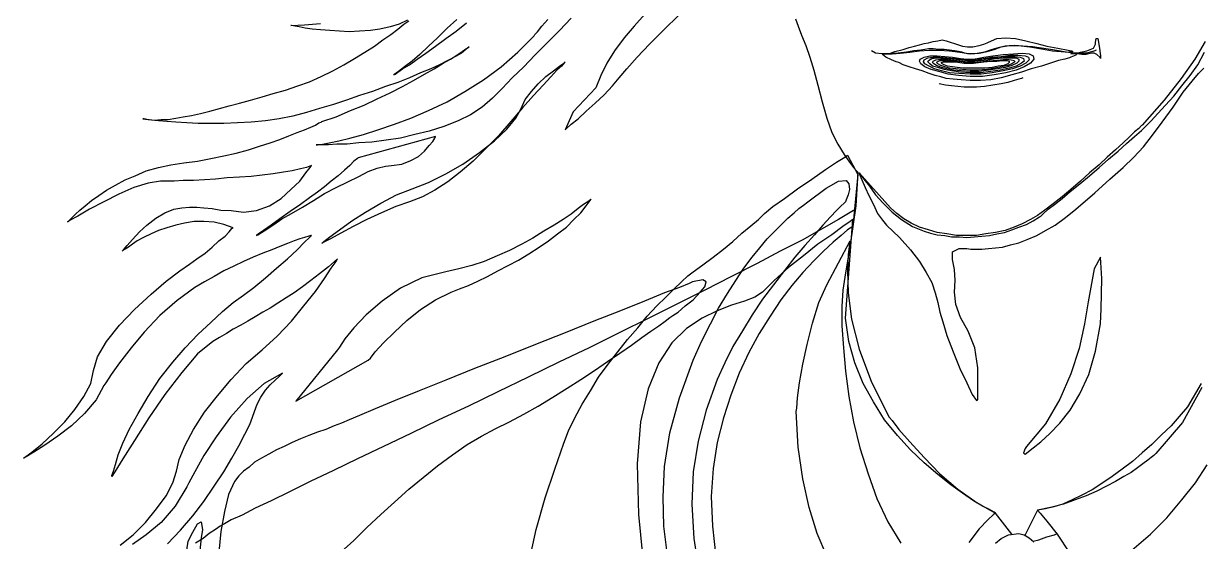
# Model space of a CAD drawing. Header units: millimetres. Extents: x -1587.26 to -1586.5, y 1846.62 to 1848.37.
# Drawn here: x -1587.1808 to -1586.8587, y 1848.0156 to 1848.1574 of the extents above; entities that cross this region are included whole.
import ezdxf

# ---------------------------------------------------------------- set-up
doc = ezdxf.new("R2010")
doc.units = ezdxf.units.MM
doc.header["$LTSCALE"] = 10
doc.layers.add('Humanos', color=2, linetype='Continuous')

msp = doc.modelspace()

# ---------------------------------------------------------------- linework, layer by layer
at = {"layer": 'Humanos'}
for points in [[(-1587.07573, 1848.15831), (-1587.07798, 1848.15718), (-1587.08042, 1848.15643), (-1587.08324, 1848.15586), (-1587.08586, 1848.1555), (-1587.08886, 1848.1553), (-1587.09168, 1848.15512), (-1587.0943, 1848.1553), (-1587.09693, 1848.1555), (-1587.09955, 1848.15568), (-1587.10181, 1848.15586), (-1587.10368, 1848.15606), (-1587.10537, 1848.15643), (-1587.10649, 1848.15662), (-1587.10744, 1848.1568), (-1587.10762, 1848.1568), (-1587.10387, 1848.15699), (-1587.09955, 1848.15737)], [(-1587.03089, 1848.15887), (-1587.03408, 1848.1555), (-1587.03746, 1848.15211), (-1587.04084, 1848.14874), (-1587.04384, 1848.14555), (-1587.04703, 1848.14255), (-1587.04984, 1848.13955), (-1587.05246, 1848.13692), (-1587.05528, 1848.13448), (-1587.05847, 1848.13242), (-1587.06185, 1848.13073), (-1587.06579, 1848.12923), (-1587.06973, 1848.12791), (-1587.07367, 1848.12698), (-1587.0776, 1848.12604), (-1587.08155, 1848.12548), (-1587.08549, 1848.12492), (-1587.08905, 1848.12472), (-1587.09224, 1848.12435), (-1587.09505, 1848.12435), (-1587.0973, 1848.12416), (-1587.09918, 1848.12416), (-1587.10031, 1848.12416), (-1587.10068, 1848.12416)], [(-1587.10068, 1848.12416), (-1587.10031, 1848.12416), (-1587.09899, 1848.12435), (-1587.09712, 1848.12472), (-1587.09449, 1848.12529), (-1587.09149, 1848.12604), (-1587.08773, 1848.12698), (-1587.0838, 1848.12829), (-1587.07929, 1848.12979), (-1587.07479, 1848.13148), (-1587.06992, 1848.13355), (-1587.06485, 1848.13598), (-1587.05997, 1848.1388), (-1587.05491, 1848.14198), (-1587.05003, 1848.14555), (-1587.04552, 1848.14949), (-1587.04102, 1848.15399), (-1587.04084, 1848.15437), (-1587.04008, 1848.15512), (-1587.03896, 1848.15662), (-1587.03727, 1848.15849)], [(-1587.06222, 1848.15849), (-1587.06485, 1848.15606), (-1587.06747, 1848.15343), (-1587.06992, 1848.15118), (-1587.07235, 1848.14892), (-1587.07441, 1848.14705), (-1587.07648, 1848.14555), (-1587.07817, 1848.14424), (-1587.07948, 1848.1433)], [(-1587.01063, 1848.15999), (-1587.01364, 1848.15662), (-1587.01645, 1848.15343), (-1587.01907, 1848.14986), (-1587.02114, 1848.14649), (-1587.02283, 1848.14311), (-1587.02414, 1848.13973), (-1587.03033, 1848.13317), (-1587.03258, 1848.12829), (-1587.03221, 1848.12867), (-1587.03089, 1848.12979), (-1587.02902, 1848.13129), (-1587.02676, 1848.13335), (-1587.02433, 1848.13561), (-1587.02189, 1848.13786), (-1587.01964, 1848.14029), (-1587.01776, 1848.14255), (-1587.0157, 1848.14499), (-1587.01288, 1848.14818), (-1587.00951, 1848.15174), (-1587.00557, 1848.15568), (-1587.00144, 1848.15962)], [(-1586.96955, 1848.15868), (-1586.9688, 1848.15662), (-1586.96785, 1848.15418), (-1586.96673, 1848.15136), (-1586.96561, 1848.14818), (-1586.96448, 1848.14461), (-1586.96336, 1848.14049), (-1586.96223, 1848.13598), (-1586.96091, 1848.13148), (-1586.9596, 1848.12754), (-1586.95792, 1848.12435), (-1586.95623, 1848.12153), (-1586.95473, 1848.11947), (-1586.9536, 1848.11798), (-1586.95285, 1848.11703), (-1586.95248, 1848.11666), (-1586.95304, 1848.10747), (-1586.95454, 1848.09677), (-1586.95604, 1848.08796), (-1586.9566, 1848.08439), (-1586.95679, 1848.07989), (-1586.95679, 1848.07464), (-1586.95641, 1848.06863), (-1586.95585, 1848.06226), (-1586.95491, 1848.05532), (-1586.9536, 1848.04837), (-1586.95191, 1848.04124), (-1586.94966, 1848.03411), (-1586.94722, 1848.02736), (-1586.94422, 1848.02098), (-1586.94066, 1848.01517)], [(-1587.15434, 1848.01461), (-1587.15077, 1848.01742), (-1587.1474, 1848.02079), (-1587.14439, 1848.02454), (-1587.14177, 1848.02811), (-1587.13989, 1848.03168), (-1587.13895, 1848.03486), (-1587.1382, 1848.03805), (-1587.13651, 1848.04199), (-1587.13426, 1848.04631), (-1587.13126, 1848.051), (-1587.1277, 1848.0555), (-1587.12395, 1848.06), (-1587.11982, 1848.06432), (-1587.1155, 1848.06807), (-1587.11137, 1848.07182), (-1587.10744, 1848.07595), (-1587.10406, 1848.08008), (-1587.10087, 1848.08401), (-1587.09843, 1848.08758), (-1587.09656, 1848.09039), (-1587.09524, 1848.09227), (-1587.09486, 1848.09302), (-1587.0973, 1848.09077), (-1587.09975, 1848.08889), (-1587.10218, 1848.08702), (-1587.10443, 1848.08533), (-1587.10669, 1848.08364), (-1587.10894, 1848.08233), (-1587.11119, 1848.08082), (-1587.11325, 1848.07951), (-1587.11532, 1848.07839), (-1587.11738, 1848.07707), (-1587.11944, 1848.07595), (-1587.12132, 1848.07482), (-1587.12338, 1848.0737), (-1587.12525, 1848.07257), (-1587.12714, 1848.07145), (-1587.12901, 1848.07032), (-1587.13314, 1848.06694), (-1587.13745, 1848.06188), (-1587.14214, 1848.05588), (-1587.14646, 1848.0495), (-1587.15039, 1848.0433), (-1587.15358, 1848.03824), (-1587.15583, 1848.03467), (-1587.15659, 1848.03337), (-1587.15659, 1848.03373), (-1587.15621, 1848.03486), (-1587.15565, 1848.03674), (-1587.1549, 1848.03937), (-1587.15358, 1848.04256), (-1587.1519, 1848.04631), (-1587.14946, 1848.05062), (-1587.14664, 1848.05532), (-1587.14345, 1848.06019), (-1587.13989, 1848.06469), (-1587.13651, 1848.06863), (-1587.13295, 1848.07239), (-1587.12957, 1848.07557), (-1587.12638, 1848.07857), (-1587.12338, 1848.08102), (-1587.12057, 1848.08308), (-1587.11775, 1848.08514), (-1587.11456, 1848.08777), (-1587.11157, 1848.09039), (-1587.10856, 1848.09302), (-1587.10593, 1848.09546), (-1587.10387, 1848.09752), (-1587.10256, 1848.09884), (-1587.102, 1848.0994), (-1587.10218, 1848.0994), (-1587.10274, 1848.09921), (-1587.10387, 1848.09884), (-1587.10519, 1848.09846), (-1587.10669, 1848.0979), (-1587.10856, 1848.09715), (-1587.11062, 1848.09639), (-1587.11287, 1848.09546), (-1587.11532, 1848.09452), (-1587.11794, 1848.0934), (-1587.12057, 1848.09227), (-1587.12319, 1848.09095), (-1587.12601, 1848.08965), (-1587.12863, 1848.08814), (-1587.13126, 1848.08664), (-1587.13388, 1848.08514), (-1587.13876, 1848.08158), (-1587.14345, 1848.07745), (-1587.14777, 1848.07295), (-1587.15133, 1848.06863), (-1587.15452, 1848.06451), (-1587.15677, 1848.06132), (-1587.15828, 1848.05907), (-1587.15884, 1848.05831), (-1587.1609, 1848.05438), (-1587.16409, 1848.05062), (-1587.16765, 1848.04725), (-1587.1714, 1848.04443), (-1587.17497, 1848.04199), (-1587.17798, 1848.04011), (-1587.18004, 1848.0388), (-1587.18079, 1848.03843), (-1587.17854, 1848.04011), (-1587.17572, 1848.04237), (-1587.17272, 1848.04518), (-1587.16953, 1848.04837), (-1587.16672, 1848.05175), (-1587.16428, 1848.05532), (-1587.1624, 1848.05887), (-1587.16165, 1848.06244), (-1587.16053, 1848.06619), (-1587.15809, 1848.07032), (-1587.15452, 1848.07482), (-1587.15039, 1848.07914), (-1587.1459, 1848.08327), (-1587.14177, 1848.08683), (-1587.13801, 1848.08965), (-1587.13539, 1848.09152), (-1587.13332, 1848.09302), (-1587.13107, 1848.09452), (-1587.1292, 1848.09621), (-1587.12732, 1848.0979), (-1587.12563, 1848.09921), (-1587.12451, 1848.10034), (-1587.12375, 1848.10127), (-1587.12338, 1848.10146), (-1587.12601, 1848.1024), (-1587.12863, 1848.10297), (-1587.13145, 1848.10315), (-1587.13408, 1848.10315), (-1587.1367, 1848.10277), (-1587.13914, 1848.10221), (-1587.14158, 1848.10146), (-1587.14383, 1848.10071), (-1587.1459, 1848.09978), (-1587.14796, 1848.09884), (-1587.14965, 1848.0979), (-1587.15096, 1848.09696), (-1587.15208, 1848.09621), (-1587.15302, 1848.09565), (-1587.15358, 1848.09527), (-1587.15377, 1848.09508), (-1587.1534, 1848.09546), (-1587.15246, 1848.09659), (-1587.15096, 1848.09827), (-1587.14909, 1848.10034), (-1587.14702, 1848.10221), (-1587.14458, 1848.10409), (-1587.14214, 1848.10559), (-1587.1397, 1848.10653), (-1587.13745, 1848.1069), (-1587.13539, 1848.10709), (-1587.13332, 1848.10709), (-1587.13145, 1848.1069), (-1587.1292, 1848.10672), (-1587.12676, 1848.10634), (-1587.12395, 1848.10616), (-1587.12057, 1848.10578), (-1587.117, 1848.10616), (-1587.11344, 1848.10747), (-1587.11025, 1848.10953), (-1587.10762, 1848.11197), (-1587.10519, 1848.11422), (-1587.1035, 1848.11647), (-1587.10237, 1848.11798), (-1587.102, 1848.11854), (-1587.10331, 1848.11798), (-1587.10499, 1848.1176), (-1587.10725, 1848.11703), (-1587.10968, 1848.11666), (-1587.1125, 1848.11628), (-1587.1155, 1848.11591), (-1587.11851, 1848.11553), (-1587.12169, 1848.11535), (-1587.12507, 1848.11515), (-1587.12826, 1848.11479), (-1587.13126, 1848.11459), (-1587.13426, 1848.11441), (-1587.13707, 1848.11441), (-1587.13952, 1848.11422), (-1587.14158, 1848.11422), (-1587.14327, 1848.11422), (-1587.14664, 1848.11366), (-1587.15058, 1848.11253), (-1587.15471, 1848.11066), (-1587.15884, 1848.10859), (-1587.16277, 1848.10653), (-1587.16596, 1848.10465), (-1587.16803, 1848.10353), (-1587.16878, 1848.10297), (-1587.16859, 1848.10315), (-1587.16822, 1848.10353), (-1587.16747, 1848.10428), (-1587.16653, 1848.10522), (-1587.1654, 1848.10634), (-1587.1639, 1848.10747), (-1587.16221, 1848.10897), (-1587.16015, 1848.11028), (-1587.15809, 1848.11178), (-1587.15565, 1848.1131), (-1587.15302, 1848.11459), (-1587.15021, 1848.11572), (-1587.1472, 1848.11703), (-1587.14383, 1848.11798), (-1587.14046, 1848.11872), (-1587.13689, 1848.11928), (-1587.13314, 1848.11966), (-1587.12957, 1848.12041), (-1587.12601, 1848.12116), (-1587.12263, 1848.12191), (-1587.11925, 1848.12285), (-1587.11625, 1848.12379), (-1587.11325, 1848.12472), (-1587.11062, 1848.12566), (-1587.10818, 1848.1266), (-1587.10593, 1848.12754), (-1587.10387, 1848.12829), (-1587.10218, 1848.12904), (-1587.10087, 1848.1296), (-1587.09993, 1848.13016), (-1587.09937, 1848.13036), (-1587.09918, 1848.13054), (-1587.09524, 1848.13186), (-1587.0913, 1848.13355), (-1587.08755, 1848.13504), (-1587.08398, 1848.13674), (-1587.08042, 1848.13842), (-1587.07704, 1848.14011), (-1587.07404, 1848.1418), (-1587.07104, 1848.14348), (-1587.06841, 1848.14499), (-1587.06598, 1848.14649), (-1587.06391, 1848.14761), (-1587.06222, 1848.14874), (-1587.06072, 1848.14968), (-1587.05978, 1848.15042), (-1587.05904, 1848.1508), (-1587.05884, 1848.15099), (-1587.05978, 1848.15024), (-1587.06091, 1848.1493), (-1587.0626, 1848.14836), (-1587.06466, 1848.14723), (-1587.06691, 1848.14611), (-1587.06935, 1848.14499), (-1587.07216, 1848.14386), (-1587.07517, 1848.14255), (-1587.07836, 1848.14123), (-1587.08173, 1848.14011), (-1587.0853, 1848.1388), (-1587.08886, 1848.13767), (-1587.09243, 1848.13636), (-1587.09599, 1848.13523), (-1587.09975, 1848.13411), (-1587.10331, 1848.13298), (-1587.10706, 1848.13204), (-1587.11081, 1848.13129), (-1587.11456, 1848.13073), (-1587.11851, 1848.13036), (-1587.12226, 1848.13016), (-1587.12601, 1848.12998), (-1587.12957, 1848.12998), (-1587.13295, 1848.12998), (-1587.13614, 1848.13016), (-1587.13914, 1848.13036), (-1587.14158, 1848.13054), (-1587.14383, 1848.13073), (-1587.1457, 1848.13092), (-1587.14702, 1848.1311), (-1587.14777, 1848.13129), (-1587.14814, 1848.13129), (-1587.14664, 1848.1311), (-1587.14496, 1848.13092), (-1587.14308, 1848.1311), (-1587.1412, 1848.1311), (-1587.13914, 1848.13148), (-1587.13707, 1848.13186), (-1587.13482, 1848.13223), (-1587.13239, 1848.13279), (-1587.12976, 1848.13335), (-1587.12714, 1848.13411), (-1587.12451, 1848.13485), (-1587.12169, 1848.13561), (-1587.11869, 1848.13636), (-1587.1155, 1848.1373), (-1587.1125, 1848.13823), (-1587.10912, 1848.13917), (-1587.10575, 1848.14029), (-1587.10256, 1848.14142), (-1587.09937, 1848.14292), (-1587.09618, 1848.14442), (-1587.09317, 1848.14611), (-1587.09018, 1848.1478), (-1587.08736, 1848.14949), (-1587.08474, 1848.15118), (-1587.08248, 1848.15287), (-1587.08023, 1848.15437), (-1587.07836, 1848.15586), (-1587.07667, 1848.15718), (-1587.07535, 1848.15812)], [(-1587.07948, 1848.1433), (-1587.07911, 1848.14348), (-1587.07836, 1848.14405), (-1587.07704, 1848.14499), (-1587.07517, 1848.14611), (-1587.0731, 1848.14761), (-1587.07066, 1848.1493), (-1587.06804, 1848.15118), (-1587.06522, 1848.15324), (-1587.06241, 1848.1553), (-1587.0596, 1848.15756)], [(-1586.85737, 1848.15249), (-1586.86018, 1848.14761), (-1586.86393, 1848.14236), (-1586.86863, 1848.13636), (-1586.87463, 1848.1296), (-1586.87481, 1848.12942), (-1586.87557, 1848.12867), (-1586.87669, 1848.12773), (-1586.8782, 1848.12623), (-1586.87988, 1848.12472), (-1586.88195, 1848.12285), (-1586.8842, 1848.12079), (-1586.88644, 1848.11872), (-1586.88906, 1848.11647), (-1586.89151, 1848.11422), (-1586.89413, 1848.11197), (-1586.89657, 1848.10991), (-1586.89901, 1848.10803), (-1586.90126, 1848.10634), (-1586.90332, 1848.10484), (-1586.9052, 1848.10371), (-1586.90745, 1848.10259), (-1586.9097, 1848.10165), (-1586.91214, 1848.10071), (-1586.91476, 1848.10015), (-1586.91739, 1848.09978), (-1586.92002, 1848.0994), (-1586.92265, 1848.0994), (-1586.92546, 1848.0994), (-1586.92809, 1848.09978), (-1586.93071, 1848.10015), (-1586.93315, 1848.1009), (-1586.93559, 1848.10165), (-1586.93784, 1848.10277), (-1586.9399, 1848.1039), (-1586.94178, 1848.1054), (-1586.94347, 1848.1069), (-1586.9521, 1848.11647), (-1586.95191, 1848.11591), (-1586.95135, 1848.11459), (-1586.95041, 1848.11253), (-1586.94947, 1848.11028), (-1586.94816, 1848.10784), (-1586.94703, 1848.1054), (-1586.94572, 1848.10353), (-1586.9446, 1848.10221), (-1586.94103, 1848.09884), (-1586.93803, 1848.09546), (-1586.93559, 1848.09227), (-1586.93372, 1848.08927), (-1586.93222, 1848.08646), (-1586.93128, 1848.08364), (-1586.93053, 1848.08102), (-1586.92997, 1848.07839), (-1586.92921, 1848.07576), (-1586.92809, 1848.07201), (-1586.9264, 1848.0675), (-1586.92452, 1848.063), (-1586.92265, 1848.05907), (-1586.92114, 1848.05588), (-1586.92002, 1848.05419), (-1586.91964, 1848.05438), (-1586.91964, 1848.05813), (-1586.91964, 1848.06319), (-1586.9204, 1848.06863), (-1586.92227, 1848.07314), (-1586.92433, 1848.07689), (-1586.92565, 1848.08045), (-1586.92602, 1848.08383), (-1586.92584, 1848.08702), (-1586.92602, 1848.09002), (-1586.92658, 1848.09284), (-1586.92658, 1848.0949), (-1586.92471, 1848.09583), (-1586.92377, 1848.09583), (-1586.92265, 1848.09583), (-1586.92152, 1848.09565), (-1586.92002, 1848.09565), (-1586.91852, 1848.09565), (-1586.91665, 1848.09583), (-1586.91476, 1848.09603), (-1586.91289, 1848.09621), (-1586.91064, 1848.09677), (-1586.90839, 1848.09733), (-1586.90614, 1848.09827), (-1586.90351, 1848.0994), (-1586.90108, 1848.10071), (-1586.89845, 1848.10221), (-1586.89563, 1848.10428), (-1586.89281, 1848.10653), (-1586.88756, 1848.11103), (-1586.88344, 1848.11479), (-1586.87988, 1848.11798), (-1586.87688, 1848.12079), (-1586.87425, 1848.1236), (-1586.87182, 1848.12679), (-1586.86919, 1848.13036), (-1586.86618, 1848.13448), (-1586.86337, 1848.13861), (-1586.86093, 1848.14161), (-1586.85924, 1848.14368), (-1586.85774, 1848.14517)], [(-1586.94385, 1848.14912), (-1586.94347, 1848.1493), (-1586.94235, 1848.14968), (-1586.94009, 1848.15024), (-1586.9384, 1848.1508), (-1586.93691, 1848.15118), (-1586.93559, 1848.15155), (-1586.93428, 1848.15193), (-1586.93315, 1848.15211), (-1586.93184, 1848.15249), (-1586.93053, 1848.15268), (-1586.9294, 1848.15287), (-1586.92827, 1848.15268), (-1586.92715, 1848.15231), (-1586.92602, 1848.15193), (-1586.9249, 1848.15155), (-1586.92377, 1848.15118), (-1586.92246, 1848.15099), (-1586.92096, 1848.15099), (-1586.91927, 1848.15136), (-1586.91795, 1848.15174), (-1586.91702, 1848.15211), (-1586.91665, 1848.15231), (-1586.91439, 1848.15324), (-1586.91195, 1848.15343), (-1586.90933, 1848.15324), (-1586.90651, 1848.15268), (-1586.90351, 1848.15193), (-1586.9007, 1848.15118), (-1586.89769, 1848.15062), (-1586.89488, 1848.15005), (-1586.89394, 1848.14986), (-1586.89357, 1848.14968), (-1586.89394, 1848.14949), (-1586.8947, 1848.14949), (-1586.8947, 1848.14949)], [(-1586.89244, 1848.1493), (-1586.89151, 1848.14949), (-1586.88982, 1848.14986), (-1586.88794, 1848.15062), (-1586.88738, 1848.15174), (-1586.88738, 1848.15231), (-1586.88719, 1848.15324), (-1586.88681, 1848.15324), (-1586.88644, 1848.15118), (-1586.88607, 1848.14855), (-1586.88607, 1848.1478), (-1586.88625, 1848.14818), (-1586.887, 1848.14892), (-1586.88775, 1848.1493), (-1586.8885, 1848.1493), (-1586.88926, 1848.14912), (-1586.89, 1848.14892), (-1586.89113, 1848.14892), (-1586.89244, 1848.14912), (-1586.89357, 1848.14912), (-1586.89413, 1848.14912), (-1586.89244, 1848.1493)], [(-1586.9521, 1848.11647), (-1586.95079, 1848.11479), (-1586.94929, 1848.1129), (-1586.9476, 1848.11047), (-1586.94554, 1848.10821), (-1586.94309, 1848.10578), (-1586.94047, 1848.10371), (-1586.93747, 1848.10184), (-1586.93428, 1848.10052), (-1586.93259, 1848.09996), (-1586.93071, 1848.09958), (-1586.92865, 1848.0994), (-1586.92678, 1848.09902), (-1586.92471, 1848.09902), (-1586.92265, 1848.09884), (-1586.92058, 1848.09902), (-1586.91852, 1848.09921), (-1586.91645, 1848.0994), (-1586.91439, 1848.09978), (-1586.91233, 1848.10015), (-1586.91027, 1848.1009), (-1586.90839, 1848.10165), (-1586.90632, 1848.1024), (-1586.90445, 1848.10334), (-1586.90276, 1848.10446), (-1586.90238, 1848.10465), (-1586.90164, 1848.1054), (-1586.90032, 1848.10653), (-1586.89863, 1848.10784), (-1586.89657, 1848.10953), (-1586.89432, 1848.1114), (-1586.89169, 1848.11347), (-1586.88906, 1848.11572), (-1586.88644, 1848.11798), (-1586.88382, 1848.12022), (-1586.88119, 1848.12247), (-1586.87894, 1848.12454), (-1586.87669, 1848.12641), (-1586.87481, 1848.1281), (-1586.87332, 1848.1296), (-1586.87219, 1848.13073), (-1586.87031, 1848.13279), (-1586.86825, 1848.13504), (-1586.866, 1848.13748), (-1586.86375, 1848.14029), (-1586.86149, 1848.14311), (-1586.85944, 1848.14611), (-1586.85755, 1848.14949)], [(-1586.88719, 1848.15005), (-1586.88756, 1848.14986), (-1586.88813, 1848.14968), (-1586.88888, 1848.14949), (-1586.88982, 1848.1493), (-1586.89075, 1848.1493), (-1586.89207, 1848.1493), (-1586.89357, 1848.1493), (-1586.89544, 1848.14949), (-1586.89751, 1848.14986), (-1586.89976, 1848.15024), (-1586.9022, 1848.15062), (-1586.90463, 1848.15099), (-1586.90726, 1848.15118), (-1586.9097, 1848.15136), (-1586.91214, 1848.15118), (-1586.91439, 1848.15062), (-1586.91627, 1848.15005), (-1586.91777, 1848.14949), (-1586.91927, 1848.1493), (-1586.9204, 1848.14912), (-1586.92152, 1848.14912), (-1586.92246, 1848.14912), (-1586.92321, 1848.1493), (-1586.92396, 1848.14949), (-1586.9249, 1848.14968), (-1586.92602, 1848.14986), (-1586.92734, 1848.15005), (-1586.92884, 1848.15024), (-1586.93033, 1848.15024), (-1586.93184, 1848.15042), (-1586.93315, 1848.15042), (-1586.93409, 1848.15024), (-1586.93521, 1848.15005), (-1586.93709, 1848.14986), (-1586.93916, 1848.14949), (-1586.94141, 1848.1493), (-1586.94385, 1848.14912), (-1586.94591, 1848.14912), (-1586.9476, 1848.1493), (-1586.94873, 1848.14986)], [(-1586.89413, 1848.14818), (-1586.8945, 1848.14799), (-1586.89582, 1848.14761), (-1586.89751, 1848.14723), (-1586.89976, 1848.14649), (-1586.9022, 1848.14574), (-1586.90501, 1848.14499), (-1586.90764, 1848.14405), (-1586.91027, 1848.1433), (-1586.91326, 1848.14255), (-1586.91608, 1848.14198), (-1586.91889, 1848.1418), (-1586.92171, 1848.1418), (-1586.92415, 1848.14198), (-1586.9264, 1848.14217), (-1586.92827, 1848.14236), (-1586.92977, 1848.14274), (-1586.93128, 1848.14311), (-1586.93296, 1848.14368), (-1586.93484, 1848.14442), (-1586.93671, 1848.14499), (-1586.9384, 1848.14555), (-1586.94009, 1848.14611), (-1586.94122, 1848.14667), (-1586.94197, 1848.14687), (-1586.94328, 1848.14743), (-1586.94478, 1848.14818), (-1586.94572, 1848.14892), (-1586.94534, 1848.14912), (-1586.94309, 1848.14912), (-1586.94084, 1848.1493), (-1586.93822, 1848.14949), (-1586.93559, 1848.14986), (-1586.93296, 1848.15005), (-1586.93015, 1848.15005), (-1586.92734, 1848.14986), (-1586.92452, 1848.14949), (-1586.92152, 1848.14912), (-1586.91927, 1848.1493), (-1586.91702, 1848.14968), (-1586.91514, 1848.15024), (-1586.91326, 1848.15099), (-1586.91101, 1848.15136), (-1586.90858, 1848.15136), (-1586.90539, 1848.15099), (-1586.9022, 1848.15042), (-1586.89919, 1848.14986), (-1586.89676, 1848.14968), (-1586.8947, 1848.14949), (-1586.89319, 1848.1493), (-1586.89263, 1848.14912), (-1586.89281, 1848.14874), (-1586.89413, 1848.14818)], [(-1586.90445, 1848.14855), (-1586.90426, 1848.14761), (-1586.9052, 1848.14649), (-1586.90689, 1848.14555), (-1586.90914, 1848.14461), (-1586.91195, 1848.14386), (-1586.91514, 1848.1433), (-1586.91833, 1848.14292), (-1586.92171, 1848.14292), (-1586.9249, 1848.14311), (-1586.92771, 1848.14348), (-1586.93033, 1848.14424), (-1586.9324, 1848.1448), (-1586.93409, 1848.14555), (-1586.93521, 1848.1463), (-1586.93559, 1848.14705), (-1586.93541, 1848.14761), (-1586.93428, 1848.14818), (-1586.93278, 1848.14855), (-1586.93071, 1848.14855), (-1586.92865, 1848.14836), (-1586.92658, 1848.14818), (-1586.92433, 1848.1478), (-1586.92246, 1848.14761), (-1586.92096, 1848.14761), (-1586.91984, 1848.1478), (-1586.91795, 1848.14818), (-1586.91552, 1848.14855), (-1586.9127, 1848.14892), (-1586.90989, 1848.14912), (-1586.90745, 1848.1493), (-1586.90557, 1848.14912), (-1586.90445, 1848.14855)], [(-1586.92171, 1848.14348), (-1586.92471, 1848.14368), (-1586.92734, 1848.14386), (-1586.92959, 1848.14442), (-1586.93146, 1848.14499), (-1586.93296, 1848.14574), (-1586.93409, 1848.1463), (-1586.93447, 1848.14687), (-1586.93428, 1848.14743), (-1586.93334, 1848.14799), (-1586.93184, 1848.14818), (-1586.92997, 1848.14818), (-1586.92809, 1848.14799), (-1586.92602, 1848.1478), (-1586.92415, 1848.14761), (-1586.92246, 1848.14743), (-1586.92096, 1848.14743), (-1586.92002, 1848.14761), (-1586.91814, 1848.1478), (-1586.91589, 1848.14818), (-1586.91326, 1848.14836), (-1586.91083, 1848.14874), (-1586.90858, 1848.14874), (-1586.9067, 1848.14855), (-1586.90576, 1848.14818), (-1586.90557, 1848.14743), (-1586.90651, 1848.14649), (-1586.90802, 1848.14574), (-1586.91008, 1848.14499), (-1586.9127, 1848.14442), (-1586.91571, 1848.14386), (-1586.91871, 1848.14348), (-1586.92171, 1848.14348)], [(-1587.09918, 1848.09715), (-1587.09862, 1848.09771), (-1587.09693, 1848.09902), (-1587.0943, 1848.1009), (-1587.09092, 1848.10334), (-1587.08717, 1848.10578), (-1587.08304, 1848.10821), (-1587.07873, 1848.11047), (-1587.07441, 1848.11216), (-1587.06992, 1848.11384), (-1587.06522, 1848.11628), (-1587.06053, 1848.11891), (-1587.05603, 1848.1221), (-1587.0519, 1848.12529), (-1587.04853, 1848.12847), (-1587.04609, 1848.13148), (-1587.04459, 1848.13411), (-1587.04346, 1848.13654), (-1587.04177, 1848.1388), (-1587.0399, 1848.14086), (-1587.03783, 1848.14292), (-1587.03577, 1848.14442), (-1587.03408, 1848.14574), (-1587.03296, 1848.14649), (-1587.03258, 1848.14687), (-1587.03277, 1848.14667), (-1587.03352, 1848.14574), (-1587.03483, 1848.14461), (-1587.03652, 1848.14274), (-1587.03858, 1848.14049), (-1587.04121, 1848.13767), (-1587.04421, 1848.13429), (-1587.0474, 1848.13054), (-1587.05078, 1848.1266), (-1587.05434, 1848.12304), (-1587.05772, 1848.11966), (-1587.06129, 1848.11666), (-1587.06466, 1848.11403), (-1587.06823, 1848.11178), (-1587.0716, 1848.10991), (-1587.07517, 1848.10859), (-1587.07892, 1848.10728), (-1587.08286, 1848.10559), (-1587.0868, 1848.10371), (-1587.09055, 1848.10184), (-1587.09393, 1848.09996), (-1587.09674, 1848.09846), (-1587.09862, 1848.09752), (-1587.09918, 1848.09715)], [(-1586.92171, 1848.14386), (-1586.92433, 1848.14405), (-1586.92678, 1848.14442), (-1586.92884, 1848.1448), (-1586.93053, 1848.14536), (-1586.93202, 1848.14574), (-1586.93278, 1848.1463), (-1586.93334, 1848.14687), (-1586.93315, 1848.14723), (-1586.93222, 1848.1478), (-1586.9309, 1848.14799), (-1586.92921, 1848.14799), (-1586.92752, 1848.1478), (-1586.92565, 1848.14761), (-1586.92396, 1848.14743), (-1586.92246, 1848.14723), (-1586.92114, 1848.14723), (-1586.9202, 1848.14723), (-1586.91852, 1848.14761), (-1586.91645, 1848.1478), (-1586.91402, 1848.14818), (-1586.91177, 1848.14836), (-1586.90951, 1848.14836), (-1586.90802, 1848.14818), (-1586.90708, 1848.1478), (-1586.90689, 1848.14705), (-1586.90764, 1848.14649), (-1586.90914, 1848.14574), (-1586.91101, 1848.14517), (-1586.91346, 1848.14461), (-1586.91608, 1848.14424), (-1586.91889, 1848.14386), (-1586.92171, 1848.14386)], [(-1586.92171, 1848.14424), (-1586.92415, 1848.14442), (-1586.92621, 1848.14461), (-1586.92809, 1848.14499), (-1586.92959, 1848.14536), (-1586.9309, 1848.14593), (-1586.93165, 1848.1463), (-1586.93202, 1848.14667), (-1586.93184, 1848.14705), (-1586.93109, 1848.14743), (-1586.92977, 1848.14761), (-1586.92846, 1848.14761), (-1586.92696, 1848.14743), (-1586.92527, 1848.14723), (-1586.92377, 1848.14705), (-1586.92227, 1848.14687), (-1586.92114, 1848.14687), (-1586.9204, 1848.14705), (-1586.91889, 1848.14723), (-1586.91683, 1848.14743), (-1586.91476, 1848.1478), (-1586.9127, 1848.14799), (-1586.91064, 1848.14799), (-1586.90914, 1848.14799), (-1586.90839, 1848.14761), (-1586.90839, 1848.14705), (-1586.90895, 1848.14649), (-1586.91027, 1848.14593), (-1586.91214, 1848.14536), (-1586.9142, 1848.14499), (-1586.91665, 1848.14461), (-1586.91927, 1848.14424), (-1586.92171, 1848.14424)], [(-1586.92171, 1848.14461), (-1586.92377, 1848.1448), (-1586.92565, 1848.14499), (-1586.92734, 1848.14517), (-1586.92865, 1848.14555), (-1586.92977, 1848.14593), (-1586.93053, 1848.1463), (-1586.9309, 1848.14667), (-1586.93071, 1848.14687), (-1586.92997, 1848.14723), (-1586.92903, 1848.14723), (-1586.92771, 1848.14723), (-1586.9264, 1848.14723), (-1586.9249, 1848.14705), (-1586.92359, 1848.14687), (-1586.92246, 1848.14667), (-1586.92133, 1848.14667), (-1586.92058, 1848.14667), (-1586.91908, 1848.14687), (-1586.91739, 1848.14705), (-1586.91552, 1848.14723), (-1586.91346, 1848.14743), (-1586.91177, 1848.14761), (-1586.91045, 1848.14743), (-1586.9097, 1848.14723), (-1586.90951, 1848.14687), (-1586.91027, 1848.1463), (-1586.91139, 1848.14593), (-1586.91308, 1848.14555), (-1586.91496, 1848.14517), (-1586.91721, 1848.1448), (-1586.91946, 1848.14461), (-1586.92171, 1848.14461)], [(-1586.91101, 1848.14705), (-1586.91101, 1848.14667), (-1586.91139, 1848.1463), (-1586.91252, 1848.14593), (-1586.91402, 1848.14574), (-1586.91571, 1848.14536), (-1586.91758, 1848.14517), (-1586.91964, 1848.14517), (-1586.92171, 1848.14517), (-1586.92359, 1848.14517), (-1586.92527, 1848.14536), (-1586.92658, 1848.14555), (-1586.9279, 1848.14574), (-1586.92884, 1848.14611), (-1586.9294, 1848.1463), (-1586.92959, 1848.14649), (-1586.92959, 1848.14667), (-1586.92903, 1848.14687), (-1586.92809, 1848.14687), (-1586.92696, 1848.14687), (-1586.92565, 1848.14687), (-1586.92452, 1848.14667), (-1586.92339, 1848.14649), (-1586.92227, 1848.14649), (-1586.92133, 1848.14649), (-1586.92077, 1848.14649), (-1586.91946, 1848.14667), (-1586.91795, 1848.14687), (-1586.91608, 1848.14705), (-1586.91439, 1848.14705), (-1586.91289, 1848.14723), (-1586.91157, 1848.14723), (-1586.91101, 1848.14705)], [(-1586.90726, 1848.14255), (-1586.90764, 1848.14236), (-1586.90839, 1848.14217), (-1586.9097, 1848.1418), (-1586.91139, 1848.14123), (-1586.91326, 1848.14086), (-1586.91552, 1848.14049), (-1586.91777, 1848.14011), (-1586.92002, 1848.13992), (-1586.9202, 1848.13992), (-1586.92096, 1848.13992), (-1586.92208, 1848.13992), (-1586.92339, 1848.13992), (-1586.92508, 1848.14011), (-1586.92678, 1848.14029), (-1586.92846, 1848.14049), (-1586.93015, 1848.14086)], [(-1587.117, 1848.0994), (-1587.11663, 1848.09958), (-1587.11569, 1848.10015), (-1587.11419, 1848.10109), (-1587.11231, 1848.1024), (-1587.11006, 1848.1039), (-1587.10744, 1848.1054), (-1587.10443, 1848.10709), (-1587.10143, 1848.10897), (-1587.09843, 1848.11084), (-1587.09524, 1848.11253), (-1587.09205, 1848.11403), (-1587.08905, 1848.11553), (-1587.08643, 1848.11685), (-1587.08398, 1848.11778), (-1587.08173, 1848.11834), (-1587.08005, 1848.11854), (-1587.07723, 1848.11891), (-1587.07479, 1848.11985), (-1587.07273, 1848.12097), (-1587.07104, 1848.12247), (-1587.06973, 1848.12398), (-1587.06879, 1848.1251), (-1587.06823, 1848.12604), (-1587.06804, 1848.12641), (-1587.08924, 1848.1206), (-1587.08942, 1848.12041), (-1587.09036, 1848.11966), (-1587.09149, 1848.11854), (-1587.09299, 1848.11722), (-1587.09468, 1848.11572), (-1587.09656, 1848.11422), (-1587.09843, 1848.11272), (-1587.10031, 1848.11122), (-1587.10256, 1848.10971), (-1587.10499, 1848.10784), (-1587.10781, 1848.10596), (-1587.11062, 1848.1039), (-1587.11306, 1848.10221), (-1587.11512, 1848.10071), (-1587.11644, 1848.09978), (-1587.117, 1848.0994)], [(-1587.04253, 1848.00973), (-1587.04046, 1848.01892), (-1587.03802, 1848.02755), (-1587.03539, 1848.03543), (-1587.03296, 1848.04256), (-1587.03164, 1848.04593), (-1587.02995, 1848.0495), (-1587.02789, 1848.05325), (-1587.02564, 1848.05681), (-1587.02339, 1848.06056), (-1587.02076, 1848.06413), (-1587.01813, 1848.0675), (-1587.01551, 1848.07089), (-1587.01269, 1848.07408), (-1587.01007, 1848.07727), (-1587.00744, 1848.08008), (-1587.00501, 1848.08251), (-1587.00275, 1848.08477), (-1587.00069, 1848.08664), (-1586.999, 1848.08833), (-1586.9975, 1848.08945), (-1586.99488, 1848.09133), (-1586.99206, 1848.0934), (-1586.98924, 1848.09565), (-1586.98662, 1848.09771), (-1586.98418, 1848.09996), (-1586.98174, 1848.10203), (-1586.97967, 1848.10371), (-1586.97799, 1848.1054), (-1586.97574, 1848.10728), (-1586.97255, 1848.10953), (-1586.96898, 1848.11216), (-1586.96504, 1848.11479), (-1586.96129, 1848.11741), (-1586.95829, 1848.11947), (-1586.95604, 1848.12079), (-1586.95529, 1848.12135), (-1586.95248, 1848.11609), (-1586.95379, 1848.10184), (-1586.95529, 1848.1009), (-1586.95698, 1848.0994), (-1586.95923, 1848.09752), (-1586.96185, 1848.09508), (-1586.96448, 1848.09246), (-1586.96749, 1848.08927), (-1586.97048, 1848.0857), (-1586.97349, 1848.08176), (-1586.97649, 1848.07727), (-1586.97949, 1848.07257), (-1586.9823, 1848.06732), (-1586.98493, 1848.06169), (-1586.98718, 1848.05568), (-1586.98924, 1848.0495), (-1586.99093, 1848.04274), (-1586.99206, 1848.03562), (-1586.99262, 1848.02792), (-1586.99225, 1848.01985), (-1586.99131, 1848.01142)], [(-1587.00463, 1848.01254), (-1587.00557, 1848.01985), (-1587.00575, 1848.02773), (-1587.00538, 1848.03618), (-1587.00388, 1848.04537), (-1587.00125, 1848.05494), (-1586.9975, 1848.06525), (-1586.99525, 1848.07032), (-1586.99281, 1848.0752), (-1586.99056, 1848.07951), (-1586.98812, 1848.08345), (-1586.98587, 1848.08702), (-1586.98362, 1848.09039), (-1586.98137, 1848.0934), (-1586.9793, 1848.09603), (-1586.97724, 1848.09846), (-1586.97517, 1848.10052), (-1586.9733, 1848.1024), (-1586.97161, 1848.10409), (-1586.96992, 1848.10559), (-1586.96861, 1848.10672), (-1586.96729, 1848.10765), (-1586.96617, 1848.10859), (-1586.96111, 1848.11234), (-1586.95773, 1848.11422), (-1586.95567, 1848.11441), (-1586.95491, 1848.11347), (-1586.95473, 1848.11197), (-1586.9551, 1848.11047), (-1586.95567, 1848.10915), (-1586.95585, 1848.10859)], [(-1587.02545, 1848.10934), (-1587.02564, 1848.10915), (-1587.02639, 1848.10859), (-1587.02752, 1848.10784), (-1587.02902, 1848.10672), (-1587.03089, 1848.10522), (-1587.03314, 1848.10371), (-1587.03558, 1848.10221), (-1587.0384, 1848.10052), (-1587.0414, 1848.09865), (-1587.0444, 1848.09696), (-1587.04778, 1848.09527), (-1587.05116, 1848.09377), (-1587.05472, 1848.09227), (-1587.0581, 1848.09115), (-1587.06166, 1848.09021), (-1587.06522, 1848.08945), (-1587.07179, 1848.08777), (-1587.0776, 1848.08495), (-1587.08267, 1848.08139), (-1587.08699, 1848.07763), (-1587.09036, 1848.07408), (-1587.09281, 1848.07107), (-1587.0943, 1848.06882), (-1587.09486, 1848.06807), (-1587.10631, 1848.054), (-1587.08643, 1848.06525), (-1587.08586, 1848.06582), (-1587.08455, 1848.0675), (-1587.0823, 1848.06995), (-1587.07929, 1848.07295), (-1587.07592, 1848.07614), (-1587.07216, 1848.07914), (-1587.06804, 1848.08176), (-1587.06372, 1848.08383), (-1587.06147, 1848.08477), (-1587.05904, 1848.0857), (-1587.05641, 1848.08683), (-1587.05378, 1848.08814), (-1587.05097, 1848.08965), (-1587.04815, 1848.09115), (-1587.04534, 1848.09264), (-1587.04253, 1848.09433), (-1587.03971, 1848.09621), (-1587.03709, 1848.0979), (-1587.03464, 1848.09978), (-1587.03221, 1848.10165), (-1587.03015, 1848.10371), (-1587.02827, 1848.10559), (-1587.02676, 1848.10747), (-1587.02545, 1848.10934)], [(-1586.95585, 1848.10859), (-1586.95623, 1848.10821), (-1586.95698, 1848.10747), (-1586.95829, 1848.10616), (-1586.95998, 1848.10446), (-1586.96204, 1848.10221), (-1586.9643, 1848.09958), (-1586.96692, 1848.09659), (-1586.96974, 1848.0934), (-1586.97255, 1848.08983), (-1586.97555, 1848.08589), (-1586.97855, 1848.08195), (-1586.98137, 1848.07763), (-1586.98399, 1848.07332), (-1586.98662, 1848.06901), (-1586.98887, 1848.06451), (-1586.99093, 1848.06), (-1586.99393, 1848.05156), (-1586.99618, 1848.04312), (-1586.9975, 1848.03467), (-1586.99787, 1848.02586), (-1586.99731, 1848.01648), (-1586.99581, 1848.00635)], [(-1586.95323, 1848.10634), (-1586.9536, 1848.10616), (-1586.95773, 1848.10371), (-1586.96242, 1848.10109), (-1586.96767, 1848.09809), (-1586.97367, 1848.09508), (-1586.98005, 1848.09171), (-1586.98699, 1848.08814), (-1586.99431, 1848.08439), (-1587.00182, 1848.08064), (-1587.00969, 1848.0767), (-1587.01776, 1848.07276), (-1587.02602, 1848.06863), (-1587.03427, 1848.06469), (-1587.04271, 1848.06056), (-1587.05097, 1848.05662), (-1587.05904, 1848.05269), (-1587.0671, 1848.04894), (-1587.07479, 1848.04518), (-1587.0823, 1848.04162), (-1587.08942, 1848.03824), (-1587.09599, 1848.03505), (-1587.10237, 1848.03205), (-1587.108, 1848.02924), (-1587.11306, 1848.02679), (-1587.11738, 1848.02473), (-1587.12094, 1848.02286), (-1587.12395, 1848.02155), (-1587.12582, 1848.02042), (-1587.12694, 1848.01985), (-1587.12826, 1848.01892), (-1587.12995, 1848.01779), (-1587.13163, 1848.01648), (-1587.1337, 1848.01517)], [(-1586.91027, 1848.0176), (-1586.91476, 1848.02342), (-1586.91514, 1848.02361), (-1586.91645, 1848.02436), (-1586.91833, 1848.0253), (-1586.92077, 1848.02679), (-1586.92377, 1848.02886), (-1586.92696, 1848.03111), (-1586.93053, 1848.03393), (-1586.93428, 1848.03712), (-1586.93803, 1848.04068), (-1586.94159, 1848.04462), (-1586.94516, 1848.04894), (-1586.94816, 1848.05381), (-1586.95098, 1848.05887), (-1586.95323, 1848.06451), (-1586.95491, 1848.07032), (-1586.95585, 1848.0767), (-1586.95379, 1848.10371), (-1586.95454, 1848.10315), (-1586.9566, 1848.10184), (-1586.9596, 1848.09958), (-1586.96336, 1848.09696), (-1586.96729, 1848.09377), (-1586.97142, 1848.09058), (-1586.97536, 1848.08702), (-1586.97855, 1848.08383), (-1586.98061, 1848.08251), (-1586.98343, 1848.08139), (-1586.98699, 1848.08026), (-1586.99093, 1848.07876), (-1586.99506, 1848.0767), (-1586.99937, 1848.07388), (-1587.00332, 1848.06995), (-1587.00688, 1848.06451), (-1587.00988, 1848.05738), (-1587.01195, 1848.04837), (-1587.01288, 1848.03692), (-1587.01251, 1848.02304), (-1587.01082, 1848.00635)], [(-1586.96091, 1848.0116), (-1586.96354, 1848.01779), (-1586.96579, 1848.02492), (-1586.96749, 1848.0328), (-1586.9688, 1848.04143), (-1586.96936, 1848.05119), (-1586.96917, 1848.05213), (-1586.96898, 1848.05494), (-1586.96842, 1848.05907), (-1586.96749, 1848.06413), (-1586.96636, 1848.06957), (-1586.96486, 1848.07538), (-1586.96317, 1848.08102), (-1586.96091, 1848.08589), (-1586.95454, 1848.0979), (-1586.95473, 1848.09696), (-1586.9551, 1848.09414), (-1586.95529, 1848.08965), (-1586.9551, 1848.08364), (-1586.95417, 1848.07651), (-1586.9521, 1848.06826), (-1586.94873, 1848.05925), (-1586.94385, 1848.04968), (-1586.94309, 1848.04874), (-1586.94122, 1848.04631), (-1586.93822, 1848.04293), (-1586.93428, 1848.03862), (-1586.92997, 1848.03411), (-1586.92508, 1848.02998), (-1586.91984, 1848.02623), (-1586.91476, 1848.02342)], [(-1586.88775, 1848.09021), (-1586.8885, 1848.08627), (-1586.88944, 1848.0812), (-1586.89038, 1848.0752), (-1586.89188, 1848.06844), (-1586.89413, 1848.0615), (-1586.89713, 1848.05456), (-1586.90108, 1848.04781), (-1586.90632, 1848.04162), (-1586.9067, 1848.04105), (-1586.90708, 1848.03993), (-1586.9067, 1848.03955), (-1586.90445, 1848.04124), (-1586.90238, 1848.04293), (-1586.89995, 1848.04518), (-1586.89713, 1848.048), (-1586.89432, 1848.05156), (-1586.89169, 1848.05606), (-1586.88926, 1848.06132), (-1586.88738, 1848.0677), (-1586.88607, 1848.0752), (-1586.88587, 1848.07933), (-1586.88569, 1848.08758), (-1586.88607, 1848.0934), (-1586.88775, 1848.09021)], [(-1586.99769, 1848.08664), (-1586.99863, 1848.08627), (-1587.00125, 1848.08514), (-1587.00538, 1848.08364), (-1587.01082, 1848.08139), (-1587.01739, 1848.07876), (-1587.0247, 1848.07595), (-1587.03258, 1848.07276), (-1587.04065, 1848.06957), (-1587.04909, 1848.06619), (-1587.05734, 1848.063), (-1587.06522, 1848.05981), (-1587.07254, 1848.05681), (-1587.07911, 1848.05419), (-1587.08455, 1848.05193), (-1587.08886, 1848.05006), (-1587.09168, 1848.04894), (-1587.09374, 1848.048), (-1587.0958, 1848.04725), (-1587.09805, 1848.04631), (-1587.10031, 1848.04556), (-1587.10274, 1848.04462), (-1587.10499, 1848.04368), (-1587.10725, 1848.04274), (-1587.1095, 1848.04162), (-1587.11157, 1848.04068), (-1587.11363, 1848.03955), (-1587.11569, 1848.03843), (-1587.11757, 1848.0373), (-1587.11907, 1848.03599), (-1587.12057, 1848.03486), (-1587.12188, 1848.03355), (-1587.12301, 1848.03205), (-1587.12469, 1848.02849), (-1587.12582, 1848.0238), (-1587.12676, 1848.01836), (-1587.12732, 1848.01273)], [(-1587.09393, 1848.01273), (-1587.09036, 1848.01591), (-1587.0868, 1848.01948), (-1587.08304, 1848.02304), (-1587.07929, 1848.02642), (-1587.07535, 1848.02998), (-1587.07142, 1848.03317), (-1587.06747, 1848.03636), (-1587.06335, 1848.03937), (-1587.05941, 1848.04218), (-1587.05547, 1848.04443), (-1587.05172, 1848.04649), (-1587.04778, 1848.04837), (-1587.04384, 1848.05044), (-1587.0399, 1848.05269), (-1587.03596, 1848.05512), (-1587.03202, 1848.05756), (-1587.02827, 1848.06), (-1587.02451, 1848.06244), (-1587.02095, 1848.06488), (-1587.01757, 1848.06713), (-1587.01438, 1848.06938), (-1587.01157, 1848.07145), (-1587.00913, 1848.07314), (-1587.00688, 1848.07464), (-1587.00519, 1848.07595), (-1587.00388, 1848.07689), (-1587.00313, 1848.07745), (-1587.00162, 1848.07839), (-1586.99975, 1848.08008), (-1586.9975, 1848.08176), (-1586.99562, 1848.08383), (-1586.99431, 1848.08533), (-1586.99393, 1848.08664), (-1586.99488, 1848.0872), (-1586.99769, 1848.08664)], [(-1587.14139, 1848.01497), (-1587.13783, 1848.01873), (-1587.13445, 1848.02267), (-1587.13145, 1848.02661), (-1587.12863, 1848.03074), (-1587.12601, 1848.03467), (-1587.12375, 1848.03843), (-1587.12188, 1848.0418), (-1587.12019, 1848.04499), (-1587.11888, 1848.04762), (-1587.11813, 1848.04968), (-1587.11757, 1848.05119), (-1587.11681, 1848.05325), (-1587.11588, 1848.05512), (-1587.11456, 1848.057), (-1587.11325, 1848.0585), (-1587.11193, 1848.05981), (-1587.11081, 1848.06075), (-1587.11006, 1848.0615), (-1587.10987, 1848.06169), (-1587.11494, 1848.05887), (-1587.11963, 1848.05475), (-1587.12413, 1848.04968), (-1587.12807, 1848.04424), (-1587.13145, 1848.03918), (-1587.13388, 1848.03467), (-1587.13557, 1848.03168), (-1587.13614, 1848.03055), (-1587.13933, 1848.0253), (-1587.14308, 1848.02079), (-1587.1472, 1848.01742), (-1587.15096, 1848.01479)], [(-1586.85849, 1848.05887), (-1586.86225, 1848.0525), (-1586.8645, 1848.04987), (-1586.86674, 1848.04725), (-1586.86937, 1848.04481), (-1586.872, 1848.04218), (-1586.87463, 1848.03993), (-1586.87725, 1848.03749), (-1586.88007, 1848.03543), (-1586.88288, 1848.03337), (-1586.88569, 1848.03149), (-1586.88832, 1848.0298), (-1586.89113, 1848.0283), (-1586.89376, 1848.02699), (-1586.89638, 1848.02586), (-1586.89882, 1848.02511), (-1586.90108, 1848.02454), (-1586.90332, 1848.02417)], [(-1586.85831, 1848.05775), (-1586.86356, 1848.04818), (-1586.87088, 1848.03974), (-1586.87106, 1848.03955), (-1586.87144, 1848.03918), (-1586.87219, 1848.03862), (-1586.87312, 1848.03786), (-1586.87444, 1848.03692), (-1586.87594, 1848.0358), (-1586.87763, 1848.03449), (-1586.87969, 1848.03337), (-1586.88195, 1848.03205), (-1586.88438, 1848.03074), (-1586.887, 1848.02942), (-1586.89, 1848.02811), (-1586.89301, 1848.02699), (-1586.8962, 1848.02586), (-1586.89976, 1848.02492), (-1586.90332, 1848.02417), (-1586.9067, 1848.01742), (-1586.9067, 1848.01723)], [(-1586.87744, 1848.01329), (-1586.87238, 1848.0176), (-1586.86787, 1848.02211), (-1586.86375, 1848.02699), (-1586.86, 1848.03168), (-1586.85681, 1848.03656)], [(-1586.91476, 1848.02342), (-1586.91533, 1848.02304), (-1586.91683, 1848.02155), (-1586.91927, 1848.0191), (-1586.92208, 1848.01535)], [(-1586.90332, 1848.02417), (-1586.90257, 1848.02342), (-1586.9007, 1848.02117), (-1586.89789, 1848.0176), (-1586.8945, 1848.01254), (-1586.89075, 1848.00635), (-1586.887, 1847.99884), (-1586.88344, 1847.99003), (-1586.88063, 1847.98027), (-1586.88007, 1847.98064), (-1586.87856, 1847.98196), (-1586.87613, 1847.98421), (-1586.87312, 1847.98721), (-1586.86937, 1847.99097), (-1586.86544, 1847.99547), (-1586.86131, 1848.00091), (-1586.85699, 1848.0071)], [(-1587.13182, 1848.01892), (-1587.1322, 1848.01667), (-1587.13276, 1848.01142), (-1587.13352, 1848.00466), (-1587.1337, 1847.99828), (-1587.13352, 1847.99228), (-1587.13332, 1847.98721), (-1587.1337, 1847.98496), (-1587.13464, 1847.98796), (-1587.13576, 1847.99547), (-1587.13633, 1848.0041), (-1587.13633, 1848.01142), (-1587.13576, 1848.01573), (-1587.13445, 1848.01816), (-1587.13314, 1848.02042), (-1587.1322, 1848.02098), (-1587.13182, 1848.01892)], [(-1586.91476, 1848.01517), (-1586.91326, 1848.01648), (-1586.9112, 1848.01742), (-1586.90839, 1848.01779)], [(-1586.90839, 1848.01779), (-1586.90689, 1848.01742), (-1586.90557, 1848.01667), (-1586.90426, 1848.01554)], [(-1586.90445, 1848.01573), (-1586.90295, 1848.0161), (-1586.9007, 1848.01686), (-1586.89863, 1848.01742), (-1586.89789, 1848.01779), (-1586.89789, 1848.0176)]]:
    msp.add_lwpolyline(points, dxfattribs=at)

doc.saveas('drawing.dxf')
